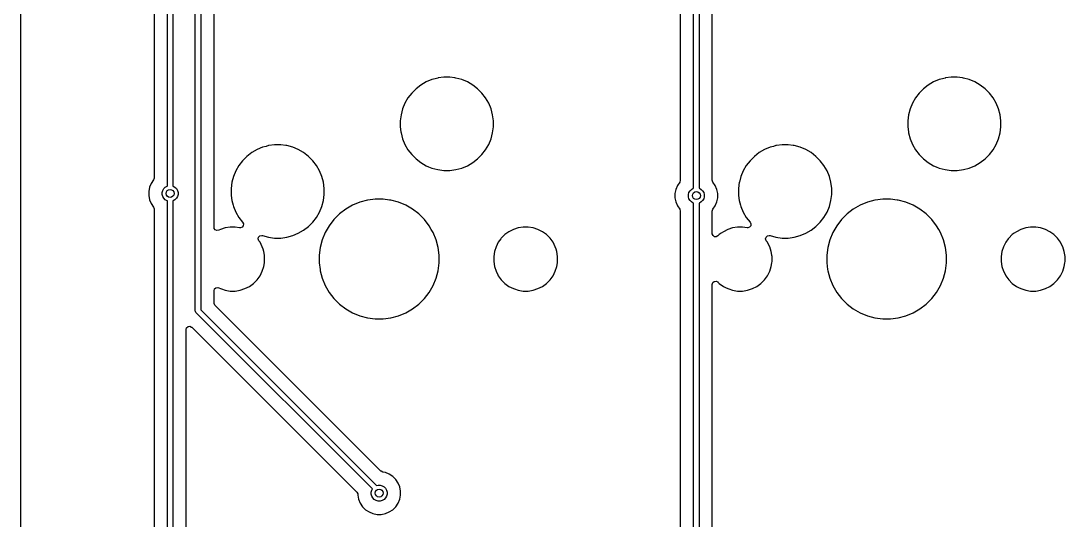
# Model space of a CAD drawing. Extents: x 3.97 to 7.28, y -6.08 to -1.4.
# Drawn here: x 3.97 to 5.514, y -4.511 to -3.773 of the extents above; entities that cross this region are included whole.
import ezdxf

# ---------------------------------------------------------------- set-up
doc = ezdxf.new("R2010")
doc.units = 0
doc.header["$MEASUREMENT"] = 0
doc.layers.add('BLACK', color=7, linetype='CONTINUOUS')

msp = doc.modelspace()

# ---------------------------------------------------------------- linework, layer by layer
at = {"layer": 'BLACK', "linetype": 'CONTINUOUS'}
for p, q in [((4.2283, -4.2017), (4.2283, -2.2026)), ((4.2362, -2.2033), (4.2362, -4.2001)), ((3.9705, -5.6213), (3.9705, -3.2749)), ((4.1674, -3.3008), (4.1674, -4.0052)), ((4.1871, -4.0169), (4.1871, -3.2891)), ((4.1949, -3.2891), (4.1949, -4.0169)), ((4.9648, -4.0202), (4.9648, -3.2923)), ((4.9727, -3.2923), (4.9727, -4.0202)), ((4.9451, -3.3041), (4.9451, -4.0084)), ((4.2559, -3.9205), (4.2559, -3.422)), ((4.9924, -3.9205), (4.9924, -3.4126)), ((4.5828, -3.8583), (4.5778, -3.8596)), ((4.5865, -3.8573), (4.5828, -3.8583)), ((4.587, -3.8572), (4.5865, -3.8573)), ((4.5955, -3.8561), (4.587, -3.8572)), ((4.6045, -3.8561), (4.5955, -3.8561)), ((4.5955, -3.8561), (4.5955, -3.8561)), ((4.612, -3.8571), (4.6045, -3.8561)), ((4.6045, -3.8561), (4.6045, -3.8561)), ((4.6135, -3.8573), (4.612, -3.8571)), ((4.6222, -3.8596), (4.6135, -3.8573)), ((5.3328, -3.8583), (5.3278, -3.8596)), ((5.3365, -3.8573), (5.3328, -3.8583)), ((5.337, -3.8572), (5.3365, -3.8573)), ((5.3455, -3.8561), (5.337, -3.8572)), ((5.3545, -3.8561), (5.3455, -3.8561)), ((5.3455, -3.8561), (5.3455, -3.8561)), ((5.362, -3.8571), (5.3545, -3.8561)), ((5.3545, -3.8561), (5.3545, -3.8561)), ((5.3635, -3.8573), (5.362, -3.8571)), ((5.3722, -3.8596), (5.3635, -3.8573)), ((4.5545, -3.8731), (4.5481, -3.8795)), ((4.5616, -3.8676), (4.5545, -3.8731)), ((4.5695, -3.8631), (4.5616, -3.8676)), ((4.5778, -3.8596), (4.5695, -3.8631)), ((4.5695, -3.8631), (4.5695, -3.8631)), ((4.6305, -3.8631), (4.6222, -3.8596)), ((4.6384, -3.8676), (4.6305, -3.8631)), ((4.6305, -3.8631), (4.6305, -3.8631)), ((4.6455, -3.8731), (4.6384, -3.8676)), ((4.6519, -3.8795), (4.6455, -3.8731)), ((4.6455, -3.8731), (4.6455, -3.8731)), ((5.3045, -3.8731), (5.2981, -3.8795)), ((5.3116, -3.8676), (5.3045, -3.8731)), ((5.3195, -3.8631), (5.3116, -3.8676)), ((5.3278, -3.8596), (5.3195, -3.8631)), ((5.3195, -3.8631), (5.3195, -3.8631)), ((5.3805, -3.8631), (5.3722, -3.8596)), ((5.3884, -3.8676), (5.3805, -3.8631)), ((5.3805, -3.8631), (5.3805, -3.8631)), ((5.3955, -3.8731), (5.3884, -3.8676)), ((5.4019, -3.8795), (5.3955, -3.8731)), ((5.3955, -3.8731), (5.3955, -3.8731)), ((4.5426, -3.8866), (4.5381, -3.8945)), ((4.5481, -3.8795), (4.5426, -3.8866)), ((4.6574, -3.8866), (4.6519, -3.8795)), ((4.6519, -3.8795), (4.6519, -3.8795)), ((4.6619, -3.8945), (4.6574, -3.8866)), ((4.6574, -3.8866), (4.6574, -3.8866)), ((4.6574, -3.8866), (4.6574, -3.8866)), ((5.2926, -3.8866), (5.2881, -3.8945)), ((5.2981, -3.8795), (5.2926, -3.8866)), ((5.4074, -3.8866), (5.4019, -3.8795)), ((5.4019, -3.8795), (5.4019, -3.8795)), ((5.4119, -3.8945), (5.4074, -3.8866)), ((5.4074, -3.8866), (5.4074, -3.8866)), ((5.4074, -3.8866), (5.4074, -3.8866)), ((4.5346, -3.9028), (4.5323, -3.9115)), ((4.5381, -3.8945), (4.5346, -3.9028)), ((4.5381, -3.8945), (4.5381, -3.8945)), ((4.6654, -3.9028), (4.6619, -3.8945)), ((4.6677, -3.9115), (4.6654, -3.9028)), ((5.2846, -3.9028), (5.2823, -3.9115)), ((5.2881, -3.8945), (5.2846, -3.9028)), ((5.2881, -3.8945), (5.2881, -3.8945)), ((5.4154, -3.9028), (5.4119, -3.8945)), ((5.4177, -3.9115), (5.4154, -3.9028)), ((4.5323, -3.9115), (4.5311, -3.9205)), ((4.5323, -3.9115), (4.5323, -3.9115)), ((4.6689, -3.9205), (4.6677, -3.9115)), ((5.2823, -3.9115), (5.2811, -3.9205)), ((5.2823, -3.9115), (5.2823, -3.9115)), ((5.4189, -3.9205), (5.4177, -3.9115)), ((4.2559, -4.078), (4.2559, -3.9205)), ((4.5311, -3.9205), (4.5311, -3.9295)), ((4.5311, -3.9295), (4.5321, -3.937)), ((4.6677, -3.9385), (4.6689, -3.9295)), ((4.6689, -3.9295), (4.6689, -3.9205)), ((4.9924, -4.0084), (4.9924, -3.9205)), ((5.2811, -3.9205), (5.2811, -3.9295)), ((5.2811, -3.9295), (5.2821, -3.937)), ((5.4177, -3.9385), (5.4189, -3.9295)), ((5.4189, -3.9295), (5.4189, -3.9205)), ((4.5321, -3.937), (4.5323, -3.9385)), ((4.5323, -3.9385), (4.5323, -3.9385)), ((4.5323, -3.9385), (4.5346, -3.9472)), ((4.5346, -3.9472), (4.5381, -3.9555)), ((4.6619, -3.9555), (4.6654, -3.9472)), ((4.6654, -3.9472), (4.6677, -3.9385)), ((5.2821, -3.937), (5.2823, -3.9385)), ((5.2823, -3.9385), (5.2823, -3.9385)), ((5.2823, -3.9385), (5.2846, -3.9472)), ((5.2846, -3.9472), (5.2881, -3.9555)), ((5.4119, -3.9555), (5.4154, -3.9472)), ((5.4154, -3.9472), (5.4177, -3.9385)), ((4.3195, -3.9631), (4.3116, -3.9676)), ((4.3278, -3.9596), (4.3195, -3.9631)), ((4.3195, -3.9631), (4.3195, -3.9631)), ((4.3328, -3.9583), (4.3278, -3.9596)), ((4.3365, -3.9573), (4.3328, -3.9583)), ((4.337, -3.9572), (4.3365, -3.9573)), ((4.3455, -3.9561), (4.337, -3.9572)), ((4.3545, -3.9561), (4.3455, -3.9561)), ((4.3455, -3.9561), (4.3455, -3.9561)), ((4.362, -3.9571), (4.3545, -3.9561)), ((4.3545, -3.9561), (4.3545, -3.9561)), ((4.3635, -3.9573), (4.362, -3.9571)), ((4.3722, -3.9596), (4.3635, -3.9573)), ((4.3805, -3.9631), (4.3722, -3.9596)), ((4.3884, -3.9676), (4.3805, -3.9631)), ((4.3805, -3.9631), (4.3805, -3.9631)), ((4.5381, -3.9555), (4.5381, -3.9555)), ((4.5381, -3.9555), (4.5426, -3.9634)), ((4.5426, -3.9634), (4.5481, -3.9705)), ((4.6519, -3.9705), (4.6574, -3.9634)), ((4.6574, -3.9634), (4.6619, -3.9555)), ((5.0695, -3.9631), (5.0616, -3.9676)), ((5.0778, -3.9596), (5.0695, -3.9631)), ((5.0695, -3.9631), (5.0695, -3.9631)), ((5.0828, -3.9583), (5.0778, -3.9596)), ((5.0865, -3.9573), (5.0828, -3.9583)), ((5.087, -3.9572), (5.0865, -3.9573)), ((5.0955, -3.9561), (5.087, -3.9572)), ((5.1045, -3.9561), (5.0955, -3.9561)), ((5.0955, -3.9561), (5.0955, -3.9561)), ((5.112, -3.9571), (5.1045, -3.9561)), ((5.1045, -3.9561), (5.1045, -3.9561)), ((5.1135, -3.9573), (5.112, -3.9571)), ((5.1222, -3.9596), (5.1135, -3.9573)), ((5.1305, -3.9631), (5.1222, -3.9596)), ((5.1384, -3.9676), (5.1305, -3.9631)), ((5.1305, -3.9631), (5.1305, -3.9631)), ((5.2881, -3.9555), (5.2881, -3.9555)), ((5.2881, -3.9555), (5.2926, -3.9634)), ((5.2926, -3.9634), (5.2981, -3.9705)), ((5.4019, -3.9705), (5.4074, -3.9634)), ((5.4074, -3.9634), (5.4119, -3.9555)), ((4.2981, -3.9795), (4.2926, -3.9866)), ((4.3045, -3.9731), (4.2981, -3.9795)), ((4.3116, -3.9676), (4.3045, -3.9731)), ((4.3955, -3.9731), (4.3884, -3.9676)), ((4.4019, -3.9795), (4.3955, -3.9731)), ((4.3955, -3.9731), (4.3955, -3.9731)), ((4.4074, -3.9866), (4.4019, -3.9795)), ((4.4019, -3.9795), (4.4019, -3.9795)), ((4.5481, -3.9705), (4.5481, -3.9705)), ((4.5481, -3.9705), (4.5545, -3.9769)), ((4.5545, -3.9769), (4.5545, -3.9769)), ((4.5545, -3.9769), (4.5616, -3.9824)), ((4.6384, -3.9824), (4.6455, -3.9769)), ((4.6455, -3.9769), (4.6519, -3.9705)), ((4.6455, -3.9769), (4.6455, -3.9769)), ((4.6455, -3.9769), (4.6455, -3.9769)), ((4.6519, -3.9705), (4.6519, -3.9705)), ((4.6519, -3.9705), (4.6519, -3.9705)), ((5.0481, -3.9795), (5.0426, -3.9866)), ((5.0545, -3.9731), (5.0481, -3.9795)), ((5.0616, -3.9676), (5.0545, -3.9731)), ((5.1455, -3.9731), (5.1384, -3.9676)), ((5.1519, -3.9795), (5.1455, -3.9731)), ((5.1455, -3.9731), (5.1455, -3.9731)), ((5.1574, -3.9866), (5.1519, -3.9795)), ((5.1519, -3.9795), (5.1519, -3.9795)), ((5.2981, -3.9705), (5.2981, -3.9705)), ((5.2981, -3.9705), (5.3045, -3.9769)), ((5.3045, -3.9769), (5.3045, -3.9769)), ((5.3045, -3.9769), (5.3116, -3.9824)), ((5.3884, -3.9824), (5.3955, -3.9769)), ((5.3955, -3.9769), (5.4019, -3.9705)), ((5.3955, -3.9769), (5.3955, -3.9769)), ((5.3955, -3.9769), (5.3955, -3.9769)), ((5.4019, -3.9705), (5.4019, -3.9705)), ((5.4019, -3.9705), (5.4019, -3.9705)), ((4.2881, -3.9945), (4.2846, -4.0028)), ((4.2926, -3.9866), (4.2881, -3.9945)), ((4.2881, -3.9945), (4.2881, -3.9945)), ((4.4119, -3.9945), (4.4074, -3.9866)), ((4.4074, -3.9866), (4.4074, -3.9866)), ((4.4074, -3.9866), (4.4074, -3.9866)), ((4.4154, -4.0028), (4.4119, -3.9945)), ((4.5616, -3.9824), (4.5616, -3.9824)), ((4.5616, -3.9824), (4.5616, -3.9824)), ((4.5616, -3.9824), (4.5695, -3.9869)), ((4.5695, -3.9869), (4.5695, -3.9869)), ((4.5695, -3.9869), (4.5695, -3.9869)), ((4.5695, -3.9869), (4.5731, -3.9884)), ((4.5731, -3.9884), (4.5778, -3.9904)), ((4.5778, -3.9904), (4.5865, -3.9927)), ((4.5865, -3.9927), (4.5955, -3.9939)), ((4.5955, -3.9939), (4.5955, -3.9939)), ((4.5955, -3.9939), (4.6045, -3.9939)), ((4.6045, -3.9939), (4.6135, -3.9927)), ((4.6045, -3.9939), (4.6045, -3.9939)), ((4.6135, -3.9927), (4.6222, -3.9904)), ((4.6222, -3.9904), (4.6305, -3.9869)), ((4.6305, -3.9869), (4.6384, -3.9824)), ((5.0381, -3.9945), (5.0346, -4.0028)), ((5.0426, -3.9866), (5.0381, -3.9945)), ((5.0381, -3.9945), (5.0381, -3.9945)), ((5.1619, -3.9945), (5.1574, -3.9866)), ((5.1574, -3.9866), (5.1574, -3.9866)), ((5.1574, -3.9866), (5.1574, -3.9866)), ((5.1654, -4.0028), (5.1619, -3.9945)), ((5.3116, -3.9824), (5.3116, -3.9824)), ((5.3116, -3.9824), (5.3116, -3.9824)), ((5.3116, -3.9824), (5.3195, -3.9869)), ((5.3195, -3.9869), (5.3195, -3.9869)), ((5.3195, -3.9869), (5.3195, -3.9869)), ((5.3195, -3.9869), (5.3231, -3.9884)), ((5.3231, -3.9884), (5.3278, -3.9904)), ((5.3278, -3.9904), (5.3365, -3.9927)), ((5.3365, -3.9927), (5.3455, -3.9939)), ((5.3455, -3.9939), (5.3455, -3.9939)), ((5.3455, -3.9939), (5.3545, -3.9939)), ((5.3545, -3.9939), (5.3635, -3.9927)), ((5.3545, -3.9939), (5.3545, -3.9939)), ((5.3635, -3.9927), (5.3722, -3.9904)), ((5.3722, -3.9904), (5.3805, -3.9869)), ((5.3805, -3.9869), (5.3884, -3.9824)), ((4.1665, -4.0079), (4.1631, -4.0131)), ((4.1666, -4.0078), (4.1665, -4.0079)), ((4.1674, -4.0052), (4.1666, -4.0078)), ((4.2823, -4.0115), (4.2811, -4.0205)), ((4.2824, -4.0111), (4.2823, -4.0115)), ((4.2823, -4.0115), (4.2823, -4.0115)), ((4.2846, -4.0028), (4.2824, -4.0111)), ((4.2846, -4.0028), (4.2846, -4.0028)), ((4.4177, -4.0115), (4.4154, -4.0028)), ((4.4189, -4.0205), (4.4177, -4.0115)), ((4.9443, -4.0111), (4.9408, -4.0163)), ((4.9451, -4.0084), (4.9443, -4.0111)), ((4.9443, -4.0111), (4.9443, -4.0111)), ((4.9924, -4.0085), (4.9924, -4.0084)), ((4.9932, -4.0111), (4.9924, -4.0085)), ((4.9967, -4.0163), (4.9932, -4.0111)), ((5.0323, -4.0115), (5.0311, -4.0205)), ((5.0324, -4.0111), (5.0323, -4.0115)), ((5.0323, -4.0115), (5.0323, -4.0115)), ((5.0346, -4.0028), (5.0324, -4.0111)), ((5.0346, -4.0028), (5.0346, -4.0028)), ((5.1677, -4.0115), (5.1654, -4.0028)), ((5.1689, -4.0205), (5.1677, -4.0115)), ((4.1607, -4.0188), (4.1595, -4.0249)), ((4.1595, -4.0249), (4.1595, -4.0311)), ((4.1631, -4.0131), (4.1607, -4.0188)), ((4.1607, -4.0188), (4.1607, -4.0188)), ((4.1631, -4.0131), (4.1631, -4.0131)), ((4.1793, -4.0265), (4.1801, -4.0235)), ((4.1793, -4.0295), (4.1793, -4.0265)), ((4.1801, -4.0235), (4.1816, -4.0208)), ((4.1816, -4.0208), (4.1838, -4.0186)), ((4.1838, -4.0186), (4.1865, -4.0171)), ((4.1865, -4.0171), (4.1871, -4.0169)), ((4.1949, -4.0169), (4.1955, -4.0171)), ((4.1955, -4.0171), (4.1982, -4.0186)), ((4.1982, -4.0186), (4.2004, -4.0208)), ((4.2004, -4.0208), (4.2019, -4.0235)), ((4.2019, -4.0235), (4.2027, -4.0265)), ((4.2027, -4.0265), (4.2027, -4.0295)), ((4.2811, -4.0205), (4.2811, -4.0295)), ((4.4189, -4.0295), (4.4189, -4.0205)), ((4.9384, -4.0221), (4.9372, -4.0281)), ((4.9408, -4.0163), (4.9384, -4.0221)), ((4.9384, -4.0221), (4.9384, -4.0221)), ((4.9408, -4.0163), (4.9408, -4.0163)), ((4.957, -4.0297), (4.9578, -4.0267)), ((4.9578, -4.0267), (4.9594, -4.0241)), ((4.9594, -4.0241), (4.9616, -4.0219)), ((4.9616, -4.0219), (4.9642, -4.0203)), ((4.9642, -4.0203), (4.9648, -4.0202)), ((4.9727, -4.0202), (4.9733, -4.0203)), ((4.9733, -4.0203), (4.9759, -4.0219)), ((4.9759, -4.0219), (4.9781, -4.0241)), ((4.9781, -4.0241), (4.9797, -4.0267)), ((4.9797, -4.0267), (4.9805, -4.0297)), ((4.9991, -4.0221), (4.9967, -4.0163)), ((4.9967, -4.0163), (4.9967, -4.0163)), ((5.0003, -4.0281), (4.9991, -4.0221)), ((4.9991, -4.0221), (4.9991, -4.0221)), ((5.0311, -4.0205), (5.0311, -4.0295)), ((5.1689, -4.0295), (5.1689, -4.0205)), ((4.1595, -4.0311), (4.1607, -4.0372)), ((4.1607, -4.0372), (4.1607, -4.0372)), ((4.1607, -4.0372), (4.1631, -4.0429)), ((4.1631, -4.0429), (4.1631, -4.0429)), ((4.1631, -4.0429), (4.1665, -4.0481)), ((4.1801, -4.0325), (4.1793, -4.0295)), ((4.1816, -4.0352), (4.1801, -4.0325)), ((4.1838, -4.0374), (4.1816, -4.0352)), ((4.1865, -4.0389), (4.1838, -4.0374)), ((4.1871, -4.0391), (4.1865, -4.0389)), ((4.1871, -4.7709), (4.1871, -4.0391)), ((4.1955, -4.0389), (4.1949, -4.0391)), ((4.1949, -4.0391), (4.1949, -4.7709)), ((4.1982, -4.0374), (4.1955, -4.0389)), ((4.2004, -4.0352), (4.1982, -4.0374)), ((4.2019, -4.0325), (4.2004, -4.0352)), ((4.2027, -4.0295), (4.2019, -4.0325)), ((4.2811, -4.0295), (4.2813, -4.0311)), ((4.2813, -4.0311), (4.2823, -4.0385)), ((4.2823, -4.0385), (4.2841, -4.0454)), ((4.4154, -4.0472), (4.4177, -4.0385)), ((4.4177, -4.0385), (4.4189, -4.0295)), ((4.4715, -4.0409), (4.4607, -4.0454)), ((4.4827, -4.0379), (4.4715, -4.0409)), ((4.4715, -4.0409), (4.4715, -4.0409)), ((4.4832, -4.0378), (4.4827, -4.0379)), ((4.4942, -4.0364), (4.4832, -4.0378)), ((4.5058, -4.0364), (4.4942, -4.0364)), ((4.4942, -4.0364), (4.4942, -4.0364)), ((4.5154, -4.0377), (4.5058, -4.0364)), ((4.5058, -4.0364), (4.5058, -4.0364)), ((4.5173, -4.0379), (4.5154, -4.0377)), ((4.5285, -4.0409), (4.5173, -4.0379)), ((4.5393, -4.0454), (4.5285, -4.0409)), ((4.5285, -4.0409), (4.5285, -4.0409)), ((4.5285, -4.0409), (4.5285, -4.0409)), ((4.9372, -4.0281), (4.9372, -4.0344)), ((4.9372, -4.0344), (4.9384, -4.0404)), ((4.9384, -4.0404), (4.9384, -4.0404)), ((4.9384, -4.0404), (4.9408, -4.0462)), ((4.957, -4.0328), (4.957, -4.0297)), ((4.9578, -4.0358), (4.957, -4.0328)), ((4.9594, -4.0384), (4.9578, -4.0358)), ((4.9616, -4.0406), (4.9594, -4.0384)), ((4.9642, -4.0422), (4.9616, -4.0406)), ((4.9648, -4.0423), (4.9642, -4.0422)), ((4.9648, -4.7702), (4.9648, -4.0423)), ((4.9733, -4.0422), (4.9727, -4.0423)), ((4.9727, -4.0423), (4.9727, -4.7702)), ((4.9759, -4.0406), (4.9733, -4.0422)), ((4.9781, -4.0384), (4.9759, -4.0406)), ((4.9797, -4.0358), (4.9781, -4.0384)), ((4.9805, -4.0328), (4.9797, -4.0358)), ((4.9805, -4.0297), (4.9805, -4.0328)), ((4.9967, -4.0462), (4.9991, -4.0404)), ((4.9991, -4.0404), (5.0003, -4.0344)), ((5.0003, -4.0344), (5.0003, -4.0281)), ((5.0003, -4.0281), (5.0003, -4.0281)), ((5.0003, -4.0281), (5.0003, -4.0281)), ((5.0311, -4.0295), (5.0313, -4.0311)), ((5.0313, -4.0311), (5.0323, -4.0385)), ((5.0323, -4.0385), (5.0341, -4.0454)), ((5.1654, -4.0472), (5.1677, -4.0385)), ((5.1677, -4.0385), (5.1689, -4.0295)), ((5.2215, -4.0409), (5.2107, -4.0454)), ((5.2327, -4.0379), (5.2215, -4.0409)), ((5.2215, -4.0409), (5.2215, -4.0409)), ((5.2332, -4.0378), (5.2327, -4.0379)), ((5.2442, -4.0364), (5.2332, -4.0378)), ((5.2558, -4.0364), (5.2442, -4.0364)), ((5.2442, -4.0364), (5.2442, -4.0364)), ((5.2654, -4.0377), (5.2558, -4.0364)), ((5.2558, -4.0364), (5.2558, -4.0364)), ((5.2673, -4.0379), (5.2654, -4.0377)), ((5.2785, -4.0409), (5.2673, -4.0379)), ((5.2893, -4.0454), (5.2785, -4.0409)), ((5.2785, -4.0409), (5.2785, -4.0409)), ((5.2785, -4.0409), (5.2785, -4.0409)), ((4.1665, -4.0481), (4.1674, -4.0507)), ((4.1674, -4.0507), (4.1674, -4.0508)), ((4.1674, -4.0508), (4.1674, -4.7592)), ((4.2841, -4.0454), (4.2846, -4.0472)), ((4.2846, -4.0472), (4.2881, -4.0555)), ((4.2881, -4.0555), (4.2881, -4.0555)), ((4.2881, -4.0555), (4.2926, -4.0634)), ((4.4074, -4.0634), (4.4119, -4.0555)), ((4.4119, -4.0555), (4.4154, -4.0472)), ((4.4415, -4.0582), (4.4332, -4.0665)), ((4.4507, -4.0512), (4.4415, -4.0582)), ((4.4415, -4.0582), (4.4415, -4.0582)), ((4.4607, -4.0454), (4.4507, -4.0512)), ((4.4607, -4.0454), (4.4607, -4.0454)), ((4.5493, -4.0512), (4.5393, -4.0454)), ((4.5393, -4.0454), (4.5393, -4.0454)), ((4.5585, -4.0582), (4.5493, -4.0512)), ((4.5668, -4.0665), (4.5585, -4.0582)), ((4.5585, -4.0582), (4.5585, -4.0582)), ((4.9408, -4.0462), (4.9408, -4.0462)), ((4.9408, -4.0462), (4.9443, -4.0514)), ((4.9443, -4.0514), (4.9451, -4.054)), ((4.9451, -4.054), (4.9451, -4.0541)), ((4.9451, -4.0541), (4.9451, -4.7584)), ((4.9924, -4.0541), (4.9932, -4.0514)), ((4.9924, -4.0874), (4.9924, -4.0541)), ((4.9932, -4.0514), (4.9967, -4.0462)), ((4.9932, -4.0514), (4.9932, -4.0514)), ((4.9967, -4.0462), (4.9967, -4.0462)), ((4.9967, -4.0462), (4.9967, -4.0462)), ((5.0341, -4.0454), (5.0346, -4.0472)), ((5.0346, -4.0472), (5.0381, -4.0555)), ((5.0381, -4.0555), (5.0381, -4.0555)), ((5.0381, -4.0555), (5.0426, -4.0634)), ((5.1574, -4.0634), (5.1619, -4.0555)), ((5.1619, -4.0555), (5.1654, -4.0472)), ((5.1915, -4.0582), (5.1832, -4.0665)), ((5.2007, -4.0512), (5.1915, -4.0582)), ((5.1915, -4.0582), (5.1915, -4.0582)), ((5.2107, -4.0454), (5.2007, -4.0512)), ((5.2107, -4.0454), (5.2107, -4.0454)), ((5.2993, -4.0512), (5.2893, -4.0454)), ((5.2893, -4.0454), (5.2893, -4.0454)), ((5.3085, -4.0582), (5.2993, -4.0512)), ((5.3168, -4.0665), (5.3085, -4.0582)), ((5.3085, -4.0582), (5.3085, -4.0582)), ((4.2926, -4.0634), (4.2981, -4.0705)), ((4.2981, -4.0705), (4.2982, -4.0707)), ((4.2982, -4.0707), (4.2981, -4.0707)), ((4.2981, -4.0707), (4.2994, -4.0729)), ((4.2994, -4.0729), (4.2992, -4.0757)), ((4.3955, -4.0769), (4.4019, -4.0705)), ((4.4019, -4.0705), (4.4074, -4.0634)), ((4.4019, -4.0705), (4.4019, -4.0705)), ((4.4019, -4.0705), (4.4019, -4.0705)), ((4.4332, -4.0665), (4.4262, -4.0757)), ((4.4332, -4.0665), (4.4332, -4.0665)), ((4.5738, -4.0757), (4.5668, -4.0665)), ((4.5668, -4.0665), (4.5668, -4.0665)), ((5.0426, -4.0634), (5.0481, -4.0705)), ((5.0481, -4.0705), (5.0482, -4.0707)), ((5.0482, -4.0707), (5.0481, -4.0707)), ((5.0481, -4.0707), (5.0494, -4.0729)), ((5.0494, -4.0729), (5.0492, -4.0757)), ((5.1455, -4.0769), (5.1519, -4.0705)), ((5.1519, -4.0705), (5.1574, -4.0634)), ((5.1519, -4.0705), (5.1519, -4.0705)), ((5.1519, -4.0705), (5.1519, -4.0705)), ((5.1832, -4.0665), (5.1762, -4.0757)), ((5.1832, -4.0665), (5.1832, -4.0665)), ((5.3238, -4.0757), (5.3168, -4.0665)), ((5.3168, -4.0665), (5.3168, -4.0665)), ((4.2561, -4.0796), (4.2559, -4.078)), ((4.2577, -4.0819), (4.2561, -4.0796)), ((4.2603, -4.0829), (4.2577, -4.0819)), ((4.263, -4.0824), (4.2603, -4.0829)), ((4.2653, -4.0812), (4.263, -4.0824)), ((4.2724, -4.0789), (4.2653, -4.0812)), ((4.2797, -4.0777), (4.2724, -4.0789)), ((4.2872, -4.0777), (4.2797, -4.0777)), ((4.2797, -4.0777), (4.2797, -4.0777)), ((4.2938, -4.0788), (4.2872, -4.0777)), ((4.2872, -4.0777), (4.2872, -4.0777)), ((4.2949, -4.0788), (4.2938, -4.0788)), ((4.2975, -4.0779), (4.2949, -4.0788)), ((4.2992, -4.0757), (4.2975, -4.0779)), ((4.3722, -4.0904), (4.3805, -4.0869)), ((4.3805, -4.0869), (4.3884, -4.0824)), ((4.3884, -4.0824), (4.3955, -4.0769)), ((4.3955, -4.0769), (4.3955, -4.0769)), ((4.3955, -4.0769), (4.3955, -4.0769)), ((4.4204, -4.0857), (4.4159, -4.0965)), ((4.4262, -4.0757), (4.4204, -4.0857)), ((4.4204, -4.0857), (4.4204, -4.0857)), ((4.577, -4.0812), (4.5738, -4.0757)), ((4.5796, -4.0857), (4.577, -4.0812)), ((4.5841, -4.0965), (4.5796, -4.0857)), ((4.6857, -4.0889), (4.6805, -4.0942)), ((4.6885, -4.0869), (4.6857, -4.0889)), ((4.6857, -4.0889), (4.6857, -4.0889)), ((4.6857, -4.0889), (4.6857, -4.0889)), ((4.6918, -4.0846), (4.6885, -4.0869)), ((4.6984, -4.0812), (4.6918, -4.0846)), ((4.7055, -4.0789), (4.6984, -4.0812)), ((4.7128, -4.0777), (4.7055, -4.0789)), ((4.7203, -4.0777), (4.7128, -4.0777)), ((4.7128, -4.0777), (4.7128, -4.0777)), ((4.7276, -4.0789), (4.7203, -4.0777)), ((4.7203, -4.0777), (4.7203, -4.0777)), ((4.7347, -4.0812), (4.7276, -4.0789)), ((4.7413, -4.0846), (4.7347, -4.0812)), ((4.7473, -4.0889), (4.7413, -4.0846)), ((4.7526, -4.0942), (4.7473, -4.0889)), ((4.9924, -4.0878), (4.9924, -4.0874)), ((4.9934, -4.0904), (4.9924, -4.0878)), ((5.0027, -4.0889), (5.0007, -4.0909)), ((5.0054, -4.0869), (5.0027, -4.0889)), ((5.0027, -4.0889), (5.0027, -4.0889)), ((5.0027, -4.0889), (5.0027, -4.0889)), ((5.0087, -4.0846), (5.0054, -4.0869)), ((5.0153, -4.0812), (5.0087, -4.0846)), ((5.0224, -4.0789), (5.0153, -4.0812)), ((5.0297, -4.0777), (5.0224, -4.0789)), ((5.0372, -4.0777), (5.0297, -4.0777)), ((5.0297, -4.0777), (5.0297, -4.0777)), ((5.0438, -4.0788), (5.0372, -4.0777)), ((5.0372, -4.0777), (5.0372, -4.0777)), ((5.0449, -4.0788), (5.0438, -4.0788)), ((5.0475, -4.0779), (5.0449, -4.0788)), ((5.0492, -4.0757), (5.0475, -4.0779)), ((5.1222, -4.0904), (5.1305, -4.0869)), ((5.1305, -4.0869), (5.1384, -4.0824)), ((5.1384, -4.0824), (5.1455, -4.0769)), ((5.1455, -4.0769), (5.1455, -4.0769)), ((5.1455, -4.0769), (5.1455, -4.0769)), ((5.1704, -4.0857), (5.1659, -4.0965)), ((5.1762, -4.0757), (5.1704, -4.0857)), ((5.1704, -4.0857), (5.1704, -4.0857)), ((5.327, -4.0812), (5.3238, -4.0757)), ((5.3296, -4.0857), (5.327, -4.0812)), ((5.3341, -4.0965), (5.3296, -4.0857)), ((5.4357, -4.0889), (5.4305, -4.0942)), ((5.4385, -4.0869), (5.4357, -4.0889)), ((5.4357, -4.0889), (5.4357, -4.0889)), ((5.4357, -4.0889), (5.4357, -4.0889)), ((5.4418, -4.0846), (5.4385, -4.0869)), ((5.4484, -4.0812), (5.4418, -4.0846)), ((5.4555, -4.0789), (5.4484, -4.0812)), ((5.4628, -4.0777), (5.4555, -4.0789)), ((5.4703, -4.0777), (5.4628, -4.0777)), ((5.4628, -4.0777), (5.4628, -4.0777)), ((5.4776, -4.0789), (5.4703, -4.0777)), ((5.4703, -4.0777), (5.4703, -4.0777)), ((5.4847, -4.0812), (5.4776, -4.0789)), ((5.4913, -4.0846), (5.4847, -4.0812)), ((5.4973, -4.0889), (5.4913, -4.0846)), ((5.5026, -4.0942), (5.4973, -4.0889)), ((4.3212, -4.0953), (4.3219, -4.0926)), ((4.3222, -4.0979), (4.3212, -4.0953)), ((4.3219, -4.0926), (4.3238, -4.0907)), ((4.3239, -4.1002), (4.3222, -4.0979)), ((4.3238, -4.0907), (4.3265, -4.0901)), ((4.3255, -4.1034), (4.3239, -4.1002)), ((4.3273, -4.1069), (4.3255, -4.1034)), ((4.3265, -4.0901), (4.3277, -4.0904)), ((4.3277, -4.0904), (4.3278, -4.0904)), ((4.3278, -4.0904), (4.3278, -4.0904)), ((4.3278, -4.0904), (4.3365, -4.0927)), ((4.3365, -4.0927), (4.3455, -4.0939)), ((4.3455, -4.0939), (4.3455, -4.0939)), ((4.3455, -4.0939), (4.3545, -4.0939)), ((4.3545, -4.0939), (4.3635, -4.0927)), ((4.3545, -4.0939), (4.3545, -4.0939)), ((4.3635, -4.0927), (4.3722, -4.0904)), ((4.4159, -4.0965), (4.4129, -4.1077)), ((4.4159, -4.0965), (4.4159, -4.0965)), ((4.5871, -4.1077), (4.5841, -4.0965)), ((4.6761, -4.1002), (4.6727, -4.1069)), ((4.6797, -4.0953), (4.6761, -4.1002)), ((4.6805, -4.0942), (4.6797, -4.0953)), ((4.6805, -4.0942), (4.6805, -4.0942)), ((4.6805, -4.0942), (4.6805, -4.0942)), ((4.757, -4.1002), (4.7526, -4.0942)), ((4.7586, -4.1034), (4.757, -4.1002)), ((4.7603, -4.1069), (4.7586, -4.1034)), ((4.9956, -4.092), (4.9934, -4.0904)), ((4.9983, -4.0922), (4.9956, -4.092)), ((5.0007, -4.0909), (4.9983, -4.0922)), ((5.0712, -4.0953), (5.0719, -4.0926)), ((5.0722, -4.0979), (5.0712, -4.0953)), ((5.0719, -4.0926), (5.0738, -4.0907)), ((5.0739, -4.1002), (5.0722, -4.0979)), ((5.0738, -4.0907), (5.0765, -4.0901)), ((5.0755, -4.1034), (5.0739, -4.1002)), ((5.0773, -4.1069), (5.0755, -4.1034)), ((5.0765, -4.0901), (5.0777, -4.0904)), ((5.0777, -4.0904), (5.0778, -4.0904)), ((5.0778, -4.0904), (5.0778, -4.0904)), ((5.0778, -4.0904), (5.0865, -4.0927)), ((5.0865, -4.0927), (5.0955, -4.0939)), ((5.0955, -4.0939), (5.0955, -4.0939)), ((5.0955, -4.0939), (5.1045, -4.0939)), ((5.1045, -4.0939), (5.1135, -4.0927)), ((5.1045, -4.0939), (5.1045, -4.0939)), ((5.1135, -4.0927), (5.1222, -4.0904)), ((5.1659, -4.0965), (5.1629, -4.1077)), ((5.1659, -4.0965), (5.1659, -4.0965)), ((5.3371, -4.1077), (5.3341, -4.0965)), ((5.4261, -4.1002), (5.4227, -4.1069)), ((5.4297, -4.0953), (5.4261, -4.1002)), ((5.4305, -4.0942), (5.4297, -4.0953)), ((5.4305, -4.0942), (5.4305, -4.0942)), ((5.4305, -4.0942), (5.4305, -4.0942)), ((5.507, -4.1002), (5.5026, -4.0942)), ((5.5086, -4.1034), (5.507, -4.1002)), ((5.5103, -4.1069), (5.5086, -4.1034)), ((4.3285, -4.1106), (4.3273, -4.1069)), ((4.3273, -4.1069), (4.3273, -4.1069)), ((4.3273, -4.1069), (4.3273, -4.1069)), ((4.3296, -4.1139), (4.3285, -4.1106)), ((4.3304, -4.1192), (4.3296, -4.1139)), ((4.3305, -4.1198), (4.3304, -4.1192)), ((4.3307, -4.1213), (4.3305, -4.1198)), ((4.4129, -4.1077), (4.4114, -4.1192)), ((4.4114, -4.1192), (4.4114, -4.1308)), ((4.4129, -4.1077), (4.4129, -4.1077)), ((4.5886, -4.1192), (4.5871, -4.1077)), ((4.5886, -4.1213), (4.5886, -4.1192)), ((4.6704, -4.1139), (4.6693, -4.1213)), ((4.6727, -4.1069), (4.6704, -4.1139)), ((4.7616, -4.1106), (4.7603, -4.1069)), ((4.7603, -4.1069), (4.7603, -4.1069)), ((4.7603, -4.1069), (4.7603, -4.1069)), ((4.7626, -4.1139), (4.7616, -4.1106)), ((4.7638, -4.1213), (4.7626, -4.1139)), ((5.0785, -4.1106), (5.0773, -4.1069)), ((5.0773, -4.1069), (5.0773, -4.1069)), ((5.0773, -4.1069), (5.0773, -4.1069)), ((5.0796, -4.1139), (5.0785, -4.1106)), ((5.0804, -4.1192), (5.0796, -4.1139)), ((5.0805, -4.1198), (5.0804, -4.1192)), ((5.0807, -4.1213), (5.0805, -4.1198)), ((5.1629, -4.1077), (5.1614, -4.1192)), ((5.1614, -4.1192), (5.1614, -4.1308)), ((5.1629, -4.1077), (5.1629, -4.1077)), ((5.3386, -4.1192), (5.3371, -4.1077)), ((5.3386, -4.1213), (5.3386, -4.1192)), ((5.4204, -4.1139), (5.4193, -4.1213)), ((5.4227, -4.1069), (5.4204, -4.1139)), ((5.5116, -4.1106), (5.5103, -4.1069)), ((5.5103, -4.1069), (5.5103, -4.1069)), ((5.5103, -4.1069), (5.5103, -4.1069)), ((5.5126, -4.1139), (5.5116, -4.1106)), ((5.5138, -4.1213), (5.5126, -4.1139)), ((4.3273, -4.1431), (4.3296, -4.1361)), ((4.3296, -4.1361), (4.3304, -4.1308)), ((4.3304, -4.1308), (4.3307, -4.1287)), ((4.3307, -4.1287), (4.3307, -4.1213)), ((4.4114, -4.1308), (4.4127, -4.1404)), ((4.5871, -4.1423), (4.5886, -4.1308)), ((4.5886, -4.1308), (4.5886, -4.1213)), ((4.6693, -4.1213), (4.6693, -4.1287)), ((4.6693, -4.1287), (4.6704, -4.1361)), ((4.6704, -4.1361), (4.6727, -4.1431)), ((4.7603, -4.1431), (4.7626, -4.1361)), ((4.7626, -4.1361), (4.7635, -4.1308)), ((4.7635, -4.1308), (4.7638, -4.1287)), ((4.7638, -4.1287), (4.7638, -4.1213)), ((5.0773, -4.1431), (5.0796, -4.1361)), ((5.0796, -4.1361), (5.0804, -4.1308)), ((5.0804, -4.1308), (5.0807, -4.1287)), ((5.0807, -4.1287), (5.0807, -4.1213)), ((5.1614, -4.1308), (5.1627, -4.1404)), ((5.3371, -4.1423), (5.3386, -4.1308)), ((5.3386, -4.1308), (5.3386, -4.1213)), ((5.4193, -4.1213), (5.4193, -4.1287)), ((5.4193, -4.1287), (5.4204, -4.1361)), ((5.4204, -4.1361), (5.4227, -4.1431)), ((5.5103, -4.1431), (5.5126, -4.1361)), ((5.5126, -4.1361), (5.5135, -4.1308)), ((5.5135, -4.1308), (5.5138, -4.1287)), ((5.5138, -4.1287), (5.5138, -4.1213)), ((4.3195, -4.1558), (4.3239, -4.1498)), ((4.3239, -4.1498), (4.3273, -4.1431)), ((4.4127, -4.1404), (4.4129, -4.1423)), ((4.4129, -4.1423), (4.4159, -4.1535)), ((4.5841, -4.1535), (4.5871, -4.1423)), ((4.6727, -4.1431), (4.6755, -4.1485)), ((4.6755, -4.1485), (4.6761, -4.1498)), ((4.6761, -4.1498), (4.6805, -4.1558)), ((4.7526, -4.1558), (4.757, -4.1498)), ((4.757, -4.1498), (4.7603, -4.1431)), ((5.0695, -4.1558), (5.0739, -4.1498)), ((5.0739, -4.1498), (5.0773, -4.1431)), ((5.1627, -4.1404), (5.1629, -4.1423)), ((5.1629, -4.1423), (5.1659, -4.1535)), ((5.3341, -4.1535), (5.3371, -4.1423)), ((5.4227, -4.1431), (5.4255, -4.1485)), ((5.4255, -4.1485), (5.4261, -4.1498)), ((5.4261, -4.1498), (5.4305, -4.1558)), ((5.5026, -4.1558), (5.507, -4.1498)), ((5.507, -4.1498), (5.5103, -4.1431)), ((4.3016, -4.1688), (4.3082, -4.1654)), ((4.3082, -4.1654), (4.3143, -4.1611)), ((4.3143, -4.1611), (4.3195, -4.1558)), ((4.4159, -4.1535), (4.4159, -4.1535)), ((4.4159, -4.1535), (4.4204, -4.1643)), ((4.4204, -4.1643), (4.4204, -4.1643)), ((4.4204, -4.1643), (4.4262, -4.1743)), ((4.5738, -4.1743), (4.5796, -4.1643)), ((4.5796, -4.1643), (4.5841, -4.1535)), ((4.6805, -4.1558), (4.6857, -4.1611)), ((4.6857, -4.1611), (4.6918, -4.1654)), ((4.6918, -4.1654), (4.6949, -4.167)), ((4.7347, -4.1688), (4.7413, -4.1654)), ((4.7413, -4.1654), (4.7473, -4.1611)), ((4.7473, -4.1611), (4.7526, -4.1558)), ((4.9924, -4.1626), (4.9932, -4.1599)), ((4.9924, -4.6705), (4.9924, -4.1626)), ((4.9932, -4.1599), (4.9952, -4.1581)), ((4.9952, -4.1581), (4.998, -4.1577)), ((4.998, -4.1577), (5.0005, -4.1589)), ((5.0005, -4.1589), (5.0007, -4.1591)), ((5.0007, -4.1591), (5.0027, -4.1611)), ((5.0027, -4.1611), (5.0087, -4.1654)), ((5.0087, -4.1654), (5.0118, -4.167)), ((5.0516, -4.1688), (5.0582, -4.1654)), ((5.0582, -4.1654), (5.0643, -4.1611)), ((5.0643, -4.1611), (5.0695, -4.1558)), ((5.1659, -4.1535), (5.1659, -4.1535)), ((5.1659, -4.1535), (5.1704, -4.1643)), ((5.1704, -4.1643), (5.1704, -4.1643)), ((5.1704, -4.1643), (5.1762, -4.1743)), ((5.3238, -4.1743), (5.3296, -4.1643)), ((5.3296, -4.1643), (5.3341, -4.1535)), ((5.4305, -4.1558), (5.4357, -4.1611)), ((5.4357, -4.1611), (5.4418, -4.1654)), ((5.4418, -4.1654), (5.4449, -4.167)), ((5.4847, -4.1688), (5.4913, -4.1654)), ((5.4913, -4.1654), (5.4973, -4.1611)), ((5.4973, -4.1611), (5.5026, -4.1558)), ((4.2559, -4.172), (4.2567, -4.1693)), ((4.2559, -4.1899), (4.2559, -4.172)), ((4.2567, -4.1693), (4.2587, -4.1675)), ((4.2587, -4.1675), (4.2615, -4.1671)), ((4.2615, -4.1671), (4.263, -4.1676)), ((4.263, -4.1676), (4.2653, -4.1688)), ((4.2653, -4.1688), (4.2653, -4.1688)), ((4.2653, -4.1688), (4.2653, -4.1688)), ((4.2653, -4.1688), (4.2669, -4.1693)), ((4.2669, -4.1693), (4.2724, -4.1711)), ((4.2724, -4.1711), (4.2797, -4.1723)), ((4.2797, -4.1723), (4.2797, -4.1723)), ((4.2797, -4.1723), (4.2872, -4.1723)), ((4.2872, -4.1723), (4.2945, -4.1711)), ((4.2945, -4.1711), (4.3016, -4.1688)), ((4.4262, -4.1743), (4.4332, -4.1835)), ((4.5668, -4.1835), (4.5738, -4.1743)), ((4.6949, -4.167), (4.6984, -4.1688)), ((4.6984, -4.1688), (4.6984, -4.1688)), ((4.6984, -4.1688), (4.6984, -4.1688)), ((4.6984, -4.1688), (4.7, -4.1693)), ((4.7, -4.1693), (4.7055, -4.1711)), ((4.7055, -4.1711), (4.7128, -4.1723)), ((4.7128, -4.1723), (4.7128, -4.1723)), ((4.7128, -4.1723), (4.7203, -4.1723)), ((4.7203, -4.1723), (4.7276, -4.1711)), ((4.7276, -4.1711), (4.7347, -4.1688)), ((5.0118, -4.167), (5.0153, -4.1688)), ((5.0153, -4.1688), (5.0153, -4.1688)), ((5.0153, -4.1688), (5.0153, -4.1688)), ((5.0153, -4.1688), (5.0169, -4.1693)), ((5.0169, -4.1693), (5.0224, -4.1711)), ((5.0224, -4.1711), (5.0297, -4.1723)), ((5.0297, -4.1723), (5.0297, -4.1723)), ((5.0297, -4.1723), (5.0372, -4.1723)), ((5.0372, -4.1723), (5.0445, -4.1711)), ((5.0445, -4.1711), (5.0516, -4.1688)), ((5.1762, -4.1743), (5.1832, -4.1835)), ((5.3168, -4.1835), (5.3238, -4.1743)), ((5.4449, -4.167), (5.4484, -4.1688)), ((5.4484, -4.1688), (5.4484, -4.1688)), ((5.4484, -4.1688), (5.4484, -4.1688)), ((5.4484, -4.1688), (5.45, -4.1693)), ((5.45, -4.1693), (5.4555, -4.1711)), ((5.4555, -4.1711), (5.4628, -4.1723)), ((5.4628, -4.1723), (5.4628, -4.1723)), ((5.4628, -4.1723), (5.4703, -4.1723)), ((5.4703, -4.1723), (5.4776, -4.1711)), ((5.4776, -4.1711), (5.4847, -4.1688)), ((4.256, -4.191), (4.2559, -4.1899)), ((4.2573, -4.1934), (4.256, -4.191)), ((4.5027, -4.4388), (4.2573, -4.1934)), ((4.4332, -4.1835), (4.4332, -4.1835)), ((4.4332, -4.1835), (4.4415, -4.1918)), ((4.4415, -4.1918), (4.4415, -4.1918)), ((4.4415, -4.1918), (4.4507, -4.1988)), ((4.5493, -4.1988), (4.5585, -4.1918)), ((4.5585, -4.1918), (4.5668, -4.1835)), ((5.1832, -4.1835), (5.1832, -4.1835)), ((5.1832, -4.1835), (5.1915, -4.1918)), ((5.1915, -4.1918), (5.1915, -4.1918)), ((5.1915, -4.1918), (5.2007, -4.1988)), ((5.2993, -4.1988), (5.3085, -4.1918)), ((5.3085, -4.1918), (5.3168, -4.1835)), ((4.2284, -4.2025), (4.2283, -4.2017)), ((4.229, -4.2039), (4.2284, -4.2025)), ((4.2295, -4.2045), (4.229, -4.2039)), ((4.49, -4.4651), (4.2295, -4.2045)), ((4.2362, -4.2001), (4.4962, -4.4601)), ((4.4507, -4.1988), (4.4607, -4.2046)), ((4.4607, -4.2046), (4.4607, -4.2046)), ((4.4607, -4.2046), (4.4607, -4.2046)), ((4.4607, -4.2046), (4.4715, -4.2091)), ((4.4715, -4.2091), (4.4827, -4.2121)), ((4.4827, -4.2121), (4.4942, -4.2136)), ((4.5058, -4.2136), (4.5173, -4.2121)), ((4.5173, -4.2121), (4.5285, -4.2091)), ((4.5285, -4.2091), (4.5393, -4.2046)), ((4.5393, -4.2046), (4.5493, -4.1988)), ((5.2007, -4.1988), (5.2107, -4.2046)), ((5.2107, -4.2046), (5.2107, -4.2046)), ((5.2107, -4.2046), (5.2107, -4.2046)), ((5.2107, -4.2046), (5.2215, -4.2091)), ((5.2215, -4.2091), (5.2327, -4.2121)), ((5.2327, -4.2121), (5.2442, -4.2136)), ((5.2558, -4.2136), (5.2673, -4.2121)), ((5.2673, -4.2121), (5.2785, -4.2091)), ((5.2785, -4.2091), (5.2893, -4.2046)), ((5.2893, -4.2046), (5.2993, -4.1988)), ((4.2146, -4.2294), (4.2154, -4.2267)), ((4.2154, -4.2267), (4.2175, -4.2249)), ((4.2175, -4.2249), (4.2202, -4.2245)), ((4.2202, -4.2245), (4.2227, -4.2257)), ((4.2227, -4.2257), (4.223, -4.2259)), ((4.223, -4.2259), (4.4671, -4.47)), ((4.4942, -4.2136), (4.4942, -4.2136)), ((4.4942, -4.2136), (4.5058, -4.2136)), ((4.5058, -4.2136), (4.5058, -4.2136)), ((5.2442, -4.2136), (5.2442, -4.2136)), ((5.2442, -4.2136), (5.2558, -4.2136)), ((5.2558, -4.2136), (5.2558, -4.2136)), ((4.2146, -4.6705), (4.2146, -4.2294)), ((4.5028, -4.4388), (4.5027, -4.4388)), ((4.5052, -4.4401), (4.5028, -4.4388)), ((4.5092, -4.4409), (4.5052, -4.4401)), ((4.5149, -4.4433), (4.5092, -4.4409)), ((4.5092, -4.4409), (4.5092, -4.4409)), ((4.5201, -4.4467), (4.5149, -4.4433)), ((4.5149, -4.4433), (4.5149, -4.4433)), ((4.4962, -4.4601), (4.4985, -4.4595)), ((4.4985, -4.4595), (4.5015, -4.4595)), ((4.5015, -4.4595), (4.5045, -4.4603)), ((4.5245, -4.4511), (4.5201, -4.4467)), ((4.5201, -4.4467), (4.5201, -4.4467)), ((4.5279, -4.4563), (4.5245, -4.4511)), ((4.5245, -4.4511), (4.5245, -4.4511)), ((4.5303, -4.462), (4.5279, -4.4563)), ((4.5279, -4.4563), (4.5279, -4.4563)), ((4.4671, -4.47), (4.4684, -4.4724)), ((4.4684, -4.4724), (4.4685, -4.4734)), ((4.4685, -4.4734), (4.4685, -4.4743)), ((4.4685, -4.4743), (4.4697, -4.4804)), ((4.4883, -4.4697), (4.4891, -4.4667)), ((4.4883, -4.4728), (4.4883, -4.4697)), ((4.4891, -4.4757), (4.4883, -4.4728)), ((4.4891, -4.4667), (4.49, -4.4651)), ((4.5045, -4.4603), (4.5072, -4.4618)), ((4.5072, -4.4618), (4.5094, -4.464)), ((4.5094, -4.464), (4.5109, -4.4667)), ((4.5109, -4.4667), (4.5117, -4.4697)), ((4.5117, -4.4728), (4.5109, -4.4757)), ((4.5117, -4.4697), (4.5117, -4.4728)), ((4.5315, -4.4681), (4.5303, -4.462)), ((4.5303, -4.462), (4.5303, -4.462)), ((4.5303, -4.462), (4.5303, -4.462)), ((4.5303, -4.4804), (4.5315, -4.4743)), ((4.5315, -4.4743), (4.5315, -4.4681)), ((4.5315, -4.4681), (4.5315, -4.4681)), ((4.5315, -4.4681), (4.5315, -4.4681)), ((4.4697, -4.4804), (4.4697, -4.4804)), ((4.4697, -4.4804), (4.4721, -4.4861)), ((4.4721, -4.4861), (4.4721, -4.4861)), ((4.4721, -4.4861), (4.4755, -4.4913)), ((4.4906, -4.4784), (4.4891, -4.4757)), ((4.4928, -4.4806), (4.4906, -4.4784)), ((4.4955, -4.4821), (4.4928, -4.4806)), ((4.4985, -4.4829), (4.4955, -4.4821)), ((4.5015, -4.4829), (4.4985, -4.4829)), ((4.5045, -4.4821), (4.5015, -4.4829)), ((4.5072, -4.4806), (4.5045, -4.4821)), ((4.5094, -4.4784), (4.5072, -4.4806)), ((4.5109, -4.4757), (4.5094, -4.4784)), ((4.5245, -4.4913), (4.5279, -4.4861)), ((4.5279, -4.4861), (4.5303, -4.4804)), ((4.4755, -4.4913), (4.4755, -4.4913)), ((4.4755, -4.4913), (4.4799, -4.4957)), ((4.4799, -4.4957), (4.4799, -4.4957)), ((4.4799, -4.4957), (4.4851, -4.4991)), ((4.4851, -4.4991), (4.4851, -4.4991)), ((4.4851, -4.4991), (4.4908, -4.5015)), ((4.4908, -4.5015), (4.4908, -4.5015)), ((4.4908, -4.5015), (4.4969, -4.5027)), ((4.4969, -4.5027), (4.4969, -4.5027)), ((4.4969, -4.5027), (4.4969, -4.5027)), ((4.4969, -4.5027), (4.5031, -4.5027)), ((4.5031, -4.5027), (4.5092, -4.5015)), ((4.5031, -4.5027), (4.5031, -4.5027)), ((4.5092, -4.5015), (4.5149, -4.4991)), ((4.5149, -4.4991), (4.5201, -4.4957)), ((4.5201, -4.4957), (4.5245, -4.4913))]:
    msp.add_line(p, q, dxfattribs=at)
at = {"layer": 'BLACK'}
for centre in [(4.191, -4.028), (4.9688, -4.0312), (4.5, -4.4712)]:
    msp.add_circle(centre, 0.00591, dxfattribs=at)

doc.saveas('drawing.dxf')
